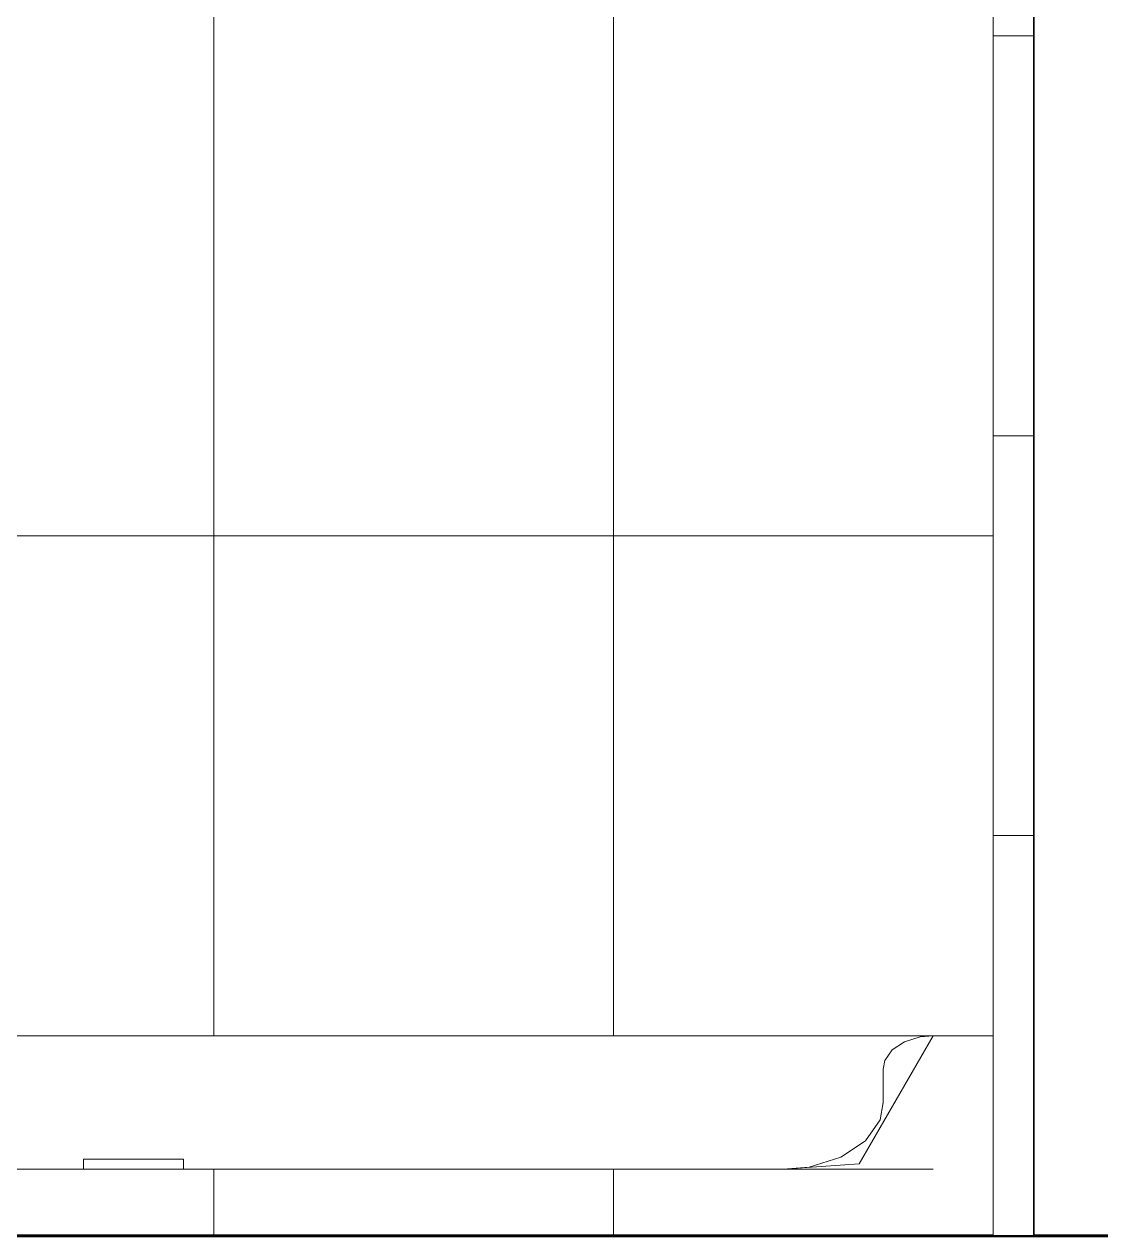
# Model space of a CAD drawing. Header units: metres. Extents: x -41 to 412, y -15 to 25.
# Drawn here: x 325.571 to 326.11, y -14.621 to -14.015 of the extents above; entities that cross this region are included whole.
import ezdxf

# ---------------------------------------------------------------- set-up
doc = ezdxf.new("R2010")
doc.units = ezdxf.units.M
doc.header["$MEASUREMENT"] = 0
doc.set_wipeout_variables(frame=1)
doc.linetypes.add('Wipeout_Contour', pattern=[1, 0, -1])
for name, color, linetype in [('Interior - Furniture', 7, 'Continuous'), ('Interior - Stair & Railing', 7, 'Continuous'), ('Structural - Bearing', 7, 'Continuous')]:
    doc.layers.add(name, color=color, linetype=linetype)

msp = doc.modelspace()

# ---------------------------------------------------------------- wipeouts: each hides what was drawn before it
at = {"color": 254, "linetype": 'Wipeout_Contour', "lineweight": 0, "ltscale": 1303.712705}
msp.add_wipeout([(325.60112, -14.58722), (325.6015, -14.58722), (325.6015, -14.58222), (325.60112, -14.58222)], dxfattribs=at).dxf.layer = 'Interior - Furniture'
at = {"color": 254, "linetype": 'Wipeout_Contour', "lineweight": 0, "ltscale": 1303.803172}
msp.add_wipeout([(325.62178, -14.58722), (325.62612, -14.58722), (325.62612, -14.58222), (325.62178, -14.58222)], dxfattribs=at).dxf.layer = 'Interior - Furniture'
at = {"color": 254, "linetype": 'Wipeout_Contour', "lineweight": 0, "ltscale": 1305.148447}
msp.add_wipeout([(325.95112, -14.58722), (325.96411, -14.58621), (325.96308, -14.58621), (325.95028, -14.58722)], dxfattribs=at).dxf.layer = 'Interior - Furniture'
at = {"color": 254, "linetype": 'Wipeout_Contour', "lineweight": 0, "ltscale": 1958.514173}
msp.add_wipeout([(326.07612, -14.62055), (326.34612, -14.62055), (326.34612, -14.31055), (326.37612, -14.31055), (326.37612, -11.36361), (326.07612, -11.36361)], dxfattribs=at).dxf.layer = 'Structural - Bearing'

# ---------------------------------------------------------------- next in the draw order: linework, layer by layer
at = {"layer": 'Structural - Bearing', "color": 7, "linetype": 'Continuous', "lineweight": 60, "flags": 128}
for points in [[(326.07612, -12.82055), (326.07612, -14.52055), (326.07612, -14.62055)], [(325.17612, -14.62055), (326.05612, -14.62055), (326.07612, -14.62055)], [(326.37612, -14.62055), (326.34612, -14.62055), (326.07612, -14.62055)]]:
    msp.add_lwpolyline(points, dxfattribs=at)

# ---------------------------------------------------------------- next in the draw order: wipeouts: each hides what was drawn before it
at = {"color": 254, "linetype": 'Wipeout_Contour', "lineweight": 0, "ltscale": 1303.715717}
msp.add_wipeout([(325.6015, -14.58722), (325.60263, -14.58722), (325.60263, -14.58222), (325.6015, -14.58222)], dxfattribs=at).dxf.layer = 'Interior - Furniture'
at = {"color": 254, "linetype": 'Wipeout_Contour', "lineweight": 0, "ltscale": 1303.82052}
msp.add_wipeout([(325.62612, -14.58722), (325.63046, -14.58722), (325.63046, -14.58222), (325.62612, -14.58222)], dxfattribs=at).dxf.layer = 'Interior - Furniture'
at = {"color": 254, "linetype": 'Wipeout_Contour', "lineweight": 0, "ltscale": 1305.205014}
msp.add_wipeout([(325.96411, -14.58621), (325.97991, -14.58129), (325.97865, -14.58129), (325.96308, -14.58621)], dxfattribs=at).dxf.layer = 'Interior - Furniture'

# ---------------------------------------------------------------- next in the draw order: wipeouts: each hides what was drawn before it
at = {"color": 254, "linetype": 'Wipeout_Contour', "lineweight": 0, "ltscale": 1305.259176}
msp.add_wipeout([(325.97991, -14.58129), (325.99223, -14.57308), (325.9908, -14.57308), (325.97865, -14.58129)], dxfattribs=at).dxf.layer = 'Interior - Furniture'
at = {"color": 254, "linetype": 'Wipeout_Contour', "lineweight": 0, "ltscale": 1303.72165}
msp.add_wipeout([(325.60263, -14.58722), (325.60447, -14.58722), (325.60447, -14.58222), (325.60263, -14.58222)], dxfattribs=at).dxf.layer = 'Interior - Furniture'
at = {"color": 254, "linetype": 'Wipeout_Contour', "lineweight": 0, "ltscale": 1303.837603}
msp.add_wipeout([(325.63046, -14.58722), (325.63467, -14.58722), (325.63467, -14.58222), (325.63046, -14.58222)], dxfattribs=at).dxf.layer = 'Interior - Furniture'
at = {"color": 254, "linetype": 'Wipeout_Contour', "lineweight": 0, "ltscale": 1305.181714}
msp.add_wipeout([(325.95028, -14.58722), (325.96308, -14.58621), (325.96094, -14.58621), (325.94888, -14.58722)], dxfattribs=at).dxf.layer = 'Interior - Furniture'

# ---------------------------------------------------------------- next in the draw order: wipeouts: each hides what was drawn before it
at = {"color": 254, "linetype": 'Wipeout_Contour', "lineweight": 0, "ltscale": 1305.295556}
msp.add_wipeout([(325.99223, -14.57308), (325.9996, -14.56254), (325.99806, -14.56254), (325.9908, -14.57308)], dxfattribs=at).dxf.layer = 'Interior - Furniture'
at = {"color": 254, "linetype": 'Wipeout_Contour', "lineweight": 0, "ltscale": 1303.167271}
msp.add_wipeout([(325.32916, -14.58621), (325.3298, -14.58722), (325.60112, -14.58722), (325.60112, -14.58621)], dxfattribs=at).dxf.layer = 'Interior - Furniture'
at = {"color": 254, "linetype": 'Wipeout_Contour', "lineweight": 0, "ltscale": 1303.730324}
msp.add_wipeout([(325.60447, -14.58722), (325.60697, -14.58722), (325.60697, -14.58222), (325.60447, -14.58222)], dxfattribs=at).dxf.layer = 'Interior - Furniture'
at = {"color": 254, "linetype": 'Wipeout_Contour', "lineweight": 0, "ltscale": 1303.853905}
msp.add_wipeout([(325.63467, -14.58722), (325.63862, -14.58722), (325.63862, -14.58222), (325.63467, -14.58222)], dxfattribs=at).dxf.layer = 'Interior - Furniture'
at = {"color": 254, "linetype": 'Wipeout_Contour', "lineweight": 0, "ltscale": 1305.234932}
msp.add_wipeout([(325.96308, -14.58621), (325.97865, -14.58129), (325.97561, -14.58129), (325.96094, -14.58621)], dxfattribs=at).dxf.layer = 'Interior - Furniture'

# ---------------------------------------------------------------- next in the draw order: wipeouts: each hides what was drawn before it
at = {"color": 254, "linetype": 'Wipeout_Contour', "lineweight": 0, "ltscale": 1305.306594}
msp.add_wipeout([(325.9996, -14.56254), (326.00112, -14.55388), (325.99956, -14.55388), (325.99806, -14.56254)], dxfattribs=at).dxf.layer = 'Interior - Furniture'
at = {"color": 254, "linetype": 'Wipeout_Contour', "lineweight": 0, "ltscale": 1305.282933}
msp.add_wipeout([(325.97865, -14.58129), (325.9908, -14.57308), (325.98705, -14.57308), (325.97561, -14.58129)], dxfattribs=at).dxf.layer = 'Interior - Furniture'
at = {"color": 254, "linetype": 'Wipeout_Contour', "lineweight": 0, "ltscale": 1303.741475}
msp.add_wipeout([(325.60697, -14.58722), (325.61005, -14.58722), (325.61005, -14.58222), (325.60697, -14.58222)], dxfattribs=at).dxf.layer = 'Interior - Furniture'
at = {"color": 254, "linetype": 'Wipeout_Contour', "lineweight": 0, "ltscale": 1303.868928}
msp.add_wipeout([(325.63862, -14.58722), (325.64219, -14.58722), (325.64219, -14.58222), (325.63862, -14.58222)], dxfattribs=at).dxf.layer = 'Interior - Furniture'
at = {"color": 254, "linetype": 'Wipeout_Contour', "lineweight": 0, "ltscale": 1305.20424}
msp.add_wipeout([(325.94888, -14.58722), (325.96094, -14.58621), (325.95746, -14.58621), (325.9466, -14.58722)], dxfattribs=at).dxf.layer = 'Interior - Furniture'

# ---------------------------------------------------------------- next in the draw order: wipeouts: each hides what was drawn before it
at = {"color": 254, "linetype": 'Wipeout_Contour', "lineweight": 0, "ltscale": 1305.300236}
msp.add_wipeout([(326.00112, -14.55388), (326.00112, -14.53722), (325.99956, -14.53722), (325.99956, -14.55388)], dxfattribs=at).dxf.layer = 'Interior - Furniture'
at = {"color": 254, "linetype": 'Wipeout_Contour', "lineweight": 0, "ltscale": 1305.310805}
msp.add_wipeout([(325.98705, -14.57308), (325.9908, -14.57308), (325.99806, -14.56254), (325.99389, -14.56254)], dxfattribs=at).dxf.layer = 'Interior - Furniture'
at = {"color": 254, "linetype": 'Wipeout_Contour', "lineweight": 0, "ltscale": 1303.754764}
msp.add_wipeout([(325.61005, -14.58722), (325.61362, -14.58722), (325.61362, -14.58222), (325.61005, -14.58222)], dxfattribs=at).dxf.layer = 'Interior - Furniture'
at = {"color": 254, "linetype": 'Wipeout_Contour', "lineweight": 0, "ltscale": 1303.882217}
msp.add_wipeout([(325.64219, -14.58722), (325.64527, -14.58722), (325.64527, -14.58222), (325.64219, -14.58222)], dxfattribs=at).dxf.layer = 'Interior - Furniture'
at = {"color": 254, "linetype": 'Wipeout_Contour', "lineweight": 0, "ltscale": 1305.251135}
msp.add_wipeout([(325.95746, -14.58621), (325.96094, -14.58621), (325.97561, -14.58129), (325.97066, -14.58129)], dxfattribs=at).dxf.layer = 'Interior - Furniture'

# ---------------------------------------------------------------- next in the draw order: wipeouts: each hides what was drawn before it
at = {"color": 254, "linetype": 'Wipeout_Contour', "lineweight": 0, "ltscale": 1305.30456}
msp.add_wipeout([(326.00112, -14.53722), (326.00188, -14.53289), (326.00031, -14.53289), (325.99956, -14.53722)], dxfattribs=at).dxf.layer = 'Interior - Furniture'
at = {"color": 254, "linetype": 'Wipeout_Contour', "lineweight": 0, "ltscale": 1305.303224}
msp.add_wipeout([(325.9953, -14.55388), (325.99389, -14.56254), (325.99806, -14.56254), (325.99956, -14.55388)], dxfattribs=at).dxf.layer = 'Interior - Furniture'
at = {"color": 254, "linetype": 'Wipeout_Contour', "lineweight": 0, "ltscale": 1305.288536}
msp.add_wipeout([(325.97066, -14.58129), (325.97561, -14.58129), (325.98705, -14.57308), (325.98095, -14.57308)], dxfattribs=at).dxf.layer = 'Interior - Furniture'
at = {"color": 254, "linetype": 'Wipeout_Contour', "lineweight": 0, "ltscale": 1303.769787}
msp.add_wipeout([(325.61362, -14.58722), (325.61757, -14.58722), (325.61757, -14.58222), (325.61362, -14.58222)], dxfattribs=at).dxf.layer = 'Interior - Furniture'
at = {"color": 254, "linetype": 'Wipeout_Contour', "lineweight": 0, "ltscale": 1303.893367}
msp.add_wipeout([(325.64527, -14.58722), (325.64777, -14.58722), (325.64777, -14.58222), (325.64527, -14.58222)], dxfattribs=at).dxf.layer = 'Interior - Furniture'
at = {"color": 254, "linetype": 'Wipeout_Contour', "lineweight": 0, "ltscale": 1305.223223}
msp.add_wipeout([(325.94354, -14.58722), (325.9466, -14.58722), (325.95746, -14.58621), (325.95277, -14.58621)], dxfattribs=at).dxf.layer = 'Interior - Furniture'

# ---------------------------------------------------------------- next in the draw order: wipeouts: each hides what was drawn before it
at = {"color": 254, "linetype": 'Wipeout_Contour', "lineweight": 0, "ltscale": 1305.317865}
msp.add_wipeout([(326.00188, -14.53289), (326.00556, -14.52762), (326.00394, -14.52762), (326.00031, -14.53289)], dxfattribs=at).dxf.layer = 'Interior - Furniture'
at = {"color": 254, "linetype": 'Wipeout_Contour', "lineweight": 0, "ltscale": 1305.288607}
msp.add_wipeout([(325.9953, -14.53722), (325.9953, -14.55388), (325.99956, -14.55388), (325.99956, -14.53722)], dxfattribs=at).dxf.layer = 'Interior - Furniture'
at = {"color": 254, "linetype": 'Wipeout_Contour', "lineweight": 0, "ltscale": 1305.304672}
msp.add_wipeout([(325.98095, -14.57308), (325.98705, -14.57308), (325.99389, -14.56254), (325.98711, -14.56254)], dxfattribs=at).dxf.layer = 'Interior - Furniture'
at = {"color": 254, "linetype": 'Wipeout_Contour', "lineweight": 0, "ltscale": 1303.786088}
msp.add_wipeout([(325.61757, -14.58722), (325.62178, -14.58722), (325.62178, -14.58222), (325.61757, -14.58222)], dxfattribs=at).dxf.layer = 'Interior - Furniture'
at = {"color": 254, "linetype": 'Wipeout_Contour', "lineweight": 0, "ltscale": 1303.902041}
msp.add_wipeout([(325.64777, -14.58722), (325.64961, -14.58722), (325.64961, -14.58222), (325.64777, -14.58222)], dxfattribs=at).dxf.layer = 'Interior - Furniture'
at = {"color": 254, "linetype": 'Wipeout_Contour', "lineweight": 0, "ltscale": 1305.260901}
msp.add_wipeout([(325.96399, -14.58129), (325.95277, -14.58621), (325.95746, -14.58621), (325.97066, -14.58129)], dxfattribs=at).dxf.layer = 'Interior - Furniture'

# ---------------------------------------------------------------- next in the draw order: wipeouts: each hides what was drawn before it
at = {"color": 254, "linetype": 'Wipeout_Contour', "lineweight": 0, "ltscale": 1305.337856}
msp.add_wipeout([(326.00556, -14.52762), (326.01172, -14.52351), (326.01001, -14.52351), (326.00394, -14.52762)], dxfattribs=at).dxf.layer = 'Interior - Furniture'
at = {"color": 254, "linetype": 'Wipeout_Contour', "lineweight": 0, "ltscale": 1305.296831}
msp.add_wipeout([(325.9953, -14.53722), (325.99956, -14.53722), (326.00031, -14.53289), (325.996, -14.53289)], dxfattribs=at).dxf.layer = 'Interior - Furniture'
at = {"color": 254, "linetype": 'Wipeout_Contour', "lineweight": 0, "ltscale": 1305.283033}
msp.add_wipeout([(325.99389, -14.56254), (325.9953, -14.55388), (325.98838, -14.55388), (325.98711, -14.56254)], dxfattribs=at).dxf.layer = 'Interior - Furniture'
at = {"color": 254, "linetype": 'Wipeout_Contour', "lineweight": 0, "ltscale": 1305.283649}
msp.add_wipeout([(325.97066, -14.58129), (325.98095, -14.57308), (325.97275, -14.57308), (325.96399, -14.58129)], dxfattribs=at).dxf.layer = 'Interior - Furniture'
at = {"color": 254, "linetype": 'Wipeout_Contour', "lineweight": 0, "ltscale": 1303.907974}
msp.add_wipeout([(325.64961, -14.58722), (325.65074, -14.58722), (325.65074, -14.58222), (325.64961, -14.58222)], dxfattribs=at).dxf.layer = 'Interior - Furniture'
at = {"color": 254, "linetype": 'Wipeout_Contour', "lineweight": 0, "ltscale": 1305.241963}
msp.add_wipeout([(325.93981, -14.58722), (325.94354, -14.58722), (325.95277, -14.58621), (325.94706, -14.58621)], dxfattribs=at).dxf.layer = 'Interior - Furniture'

# ---------------------------------------------------------------- next in the draw order: wipeouts: each hides what was drawn before it
at = {"color": 254, "linetype": 'Wipeout_Contour', "lineweight": 0, "ltscale": 1305.365599}
msp.add_wipeout([(326.01172, -14.52351), (326.01962, -14.52106), (326.0178, -14.52106), (326.01001, -14.52351)], dxfattribs=at).dxf.layer = 'Interior - Furniture'
at = {"color": 254, "linetype": 'Wipeout_Contour', "lineweight": 0, "ltscale": 1305.322281}
msp.add_wipeout([(325.99942, -14.52762), (325.996, -14.53289), (326.00031, -14.53289), (326.00394, -14.52762)], dxfattribs=at).dxf.layer = 'Interior - Furniture'
at = {"color": 254, "linetype": 'Wipeout_Contour', "lineweight": 0, "ltscale": 1305.266268}
msp.add_wipeout([(325.9953, -14.55388), (325.9953, -14.53722), (325.98838, -14.53722), (325.98838, -14.55388)], dxfattribs=at).dxf.layer = 'Interior - Furniture'
at = {"color": 254, "linetype": 'Wipeout_Contour', "lineweight": 0, "ltscale": 1305.285741}
msp.add_wipeout([(325.98095, -14.57308), (325.98711, -14.56254), (325.97799, -14.56254), (325.97275, -14.57308)], dxfattribs=at).dxf.layer = 'Interior - Furniture'
at = {"color": 254, "linetype": 'Wipeout_Contour', "lineweight": 0, "ltscale": 1303.910986}
msp.add_wipeout([(325.65074, -14.58722), (325.65112, -14.58722), (325.65112, -14.58222), (325.65074, -14.58222)], dxfattribs=at).dxf.layer = 'Interior - Furniture'
at = {"color": 254, "linetype": 'Wipeout_Contour', "lineweight": 0, "ltscale": 1305.267391}
msp.add_wipeout([(325.95277, -14.58621), (325.96399, -14.58129), (325.95588, -14.58129), (325.94706, -14.58621)], dxfattribs=at).dxf.layer = 'Interior - Furniture'

# ---------------------------------------------------------------- next in the draw order: wipeouts: each hides what was drawn before it
at = {"color": 254, "linetype": 'Wipeout_Contour', "lineweight": 0, "ltscale": 1305.346987}
msp.add_wipeout([(326.00514, -14.52351), (325.99942, -14.52762), (326.00394, -14.52762), (326.01001, -14.52351)], dxfattribs=at).dxf.layer = 'Interior - Furniture'
at = {"color": 254, "linetype": 'Wipeout_Contour', "lineweight": 0, "ltscale": 1305.393294}
msp.add_wipeout([(326.01962, -14.52106), (326.02612, -14.52055), (326.0242, -14.52055), (326.0178, -14.52106)], dxfattribs=at).dxf.layer = 'Interior - Furniture'
at = {"color": 254, "linetype": 'Wipeout_Contour', "lineweight": 0, "ltscale": 1305.274967}
msp.add_wipeout([(325.9953, -14.53722), (325.996, -14.53289), (325.98901, -14.53289), (325.98838, -14.53722)], dxfattribs=at).dxf.layer = 'Interior - Furniture'
at = {"color": 254, "linetype": 'Wipeout_Contour', "lineweight": 0, "ltscale": 1305.251981}
msp.add_wipeout([(325.98711, -14.56254), (325.98838, -14.55388), (325.97907, -14.55388), (325.97799, -14.56254)], dxfattribs=at).dxf.layer = 'Interior - Furniture'
at = {"color": 254, "linetype": 'Wipeout_Contour', "lineweight": 0, "ltscale": 1305.271102}
msp.add_wipeout([(325.96399, -14.58129), (325.97275, -14.57308), (325.96276, -14.57308), (325.95588, -14.58129)], dxfattribs=at).dxf.layer = 'Interior - Furniture'
at = {"color": 254, "linetype": 'Wipeout_Contour', "lineweight": 0, "ltscale": 1305.265189}
msp.add_wipeout([(325.94054, -14.58621), (325.93555, -14.58722), (325.93981, -14.58722), (325.94706, -14.58621)], dxfattribs=at).dxf.layer = 'Interior - Furniture'

# ---------------------------------------------------------------- next in the draw order: wipeouts: each hides what was drawn before it
at = {"color": 254, "linetype": 'Wipeout_Contour', "lineweight": 0, "ltscale": 1305.3757}
msp.add_wipeout([(326.00514, -14.52351), (326.01001, -14.52351), (326.0178, -14.52106), (326.01248, -14.52106)], dxfattribs=at).dxf.layer = 'Interior - Furniture'
at = {"color": 254, "linetype": 'Wipeout_Contour', "lineweight": 0, "ltscale": 1305.305486}
msp.add_wipeout([(325.996, -14.53289), (325.99942, -14.52762), (325.99209, -14.52762), (325.98901, -14.53289)], dxfattribs=at).dxf.layer = 'Interior - Furniture'
at = {"color": 254, "linetype": 'Wipeout_Contour', "lineweight": 0, "ltscale": 1305.233837}
msp.add_wipeout([(325.98838, -14.55388), (325.98838, -14.53722), (325.97907, -14.53722), (325.97907, -14.55388)], dxfattribs=at).dxf.layer = 'Interior - Furniture'
at = {"color": 254, "linetype": 'Wipeout_Contour', "lineweight": 0, "ltscale": 1305.256889}
msp.add_wipeout([(325.97275, -14.57308), (325.97799, -14.56254), (325.96687, -14.56254), (325.96276, -14.57308)], dxfattribs=at).dxf.layer = 'Interior - Furniture'
at = {"color": 254, "linetype": 'Wipeout_Contour', "lineweight": 0, "ltscale": 1305.27472}
msp.add_wipeout([(325.94054, -14.58621), (325.94706, -14.58621), (325.95588, -14.58129), (325.94662, -14.58129)], dxfattribs=at).dxf.layer = 'Interior - Furniture'

# ---------------------------------------------------------------- next in the draw order: linework, layer by layer
at = {"layer": 'Interior - Furniture', "color": 104, "linetype": 'Continuous', "lineweight": 20, "true_color": 0x029e21}
msp.add_line((325.98912, -14.58455), (325.95112, -14.58722), dxfattribs=at)
at = {"layer": 'Interior - Furniture', "color": 104, "linetype": 'Continuous', "lineweight": 20, "true_color": 0x029e21, "flags": 128}
msp.add_lwpolyline([(326.00188, -14.53289), (326.00112, -14.53722), (326.00112, -14.55388), (325.9996, -14.56254)], dxfattribs=at)

# ---------------------------------------------------------------- next in the draw order: wipeouts: each hides what was drawn before it
at = {"color": 254, "linetype": 'Wipeout_Contour', "lineweight": 0, "ltscale": 1305.332962}
msp.add_wipeout([(325.99942, -14.52762), (326.00514, -14.52351), (325.99724, -14.52351), (325.99209, -14.52762)], dxfattribs=at).dxf.layer = 'Interior - Furniture'
at = {"color": 254, "linetype": 'Wipeout_Contour', "lineweight": 0, "ltscale": 1305.398959}
msp.add_wipeout([(326.01248, -14.52106), (326.0178, -14.52106), (326.0242, -14.52055), (326.01851, -14.52055)], dxfattribs=at).dxf.layer = 'Interior - Furniture'
at = {"color": 254, "linetype": 'Wipeout_Contour', "lineweight": 0, "ltscale": 1305.242667}
msp.add_wipeout([(325.98838, -14.53722), (325.98901, -14.53289), (325.97961, -14.53289), (325.97907, -14.53722)], dxfattribs=at).dxf.layer = 'Interior - Furniture'
at = {"color": 254, "linetype": 'Wipeout_Contour', "lineweight": 0, "ltscale": 1305.211829}
msp.add_wipeout([(325.97799, -14.56254), (325.97907, -14.55388), (325.96772, -14.55388), (325.96687, -14.56254)], dxfattribs=at).dxf.layer = 'Interior - Furniture'
at = {"color": 254, "linetype": 'Wipeout_Contour', "lineweight": 0, "ltscale": 1305.253795}
msp.add_wipeout([(325.95588, -14.58129), (325.96276, -14.57308), (325.95136, -14.57308), (325.94662, -14.58129)], dxfattribs=at).dxf.layer = 'Interior - Furniture'
at = {"color": 254, "linetype": 'Wipeout_Contour', "lineweight": 0, "ltscale": 1305.301283}
msp.add_wipeout([(325.93347, -14.58621), (325.93092, -14.58722), (325.93555, -14.58722), (325.94054, -14.58621)], dxfattribs=at).dxf.layer = 'Interior - Furniture'

# ---------------------------------------------------------------- next in the draw order: linework, layer by layer
at = {"layer": 'Interior - Furniture', "color": 6, "linetype": 'Continuous', "lineweight": 20}
msp.add_line((326.0242, -14.52055), (326.02612, -14.52055), dxfattribs=at)

# ---------------------------------------------------------------- next in the draw order: wipeouts: each hides what was drawn before it
at = {"color": 254, "linetype": 'Wipeout_Contour', "lineweight": 0, "ltscale": 1305.361442}
msp.add_wipeout([(326.00514, -14.52351), (326.01248, -14.52106), (326.00384, -14.52106), (325.99724, -14.52351)], dxfattribs=at).dxf.layer = 'Interior - Furniture'
at = {"color": 254, "linetype": 'Wipeout_Contour', "lineweight": 0, "ltscale": 1305.275942}
msp.add_wipeout([(325.98901, -14.53289), (325.99209, -14.52762), (325.98222, -14.52762), (325.97961, -14.53289)], dxfattribs=at).dxf.layer = 'Interior - Furniture'
at = {"color": 254, "linetype": 'Wipeout_Contour', "lineweight": 0, "ltscale": 1305.19256}
msp.add_wipeout([(325.97907, -14.55388), (325.97907, -14.53722), (325.96772, -14.53722), (325.96772, -14.55388)], dxfattribs=at).dxf.layer = 'Interior - Furniture'
at = {"color": 254, "linetype": 'Wipeout_Contour', "lineweight": 0, "ltscale": 1305.220572}
msp.add_wipeout([(325.96276, -14.57308), (325.96687, -14.56254), (325.95419, -14.56254), (325.95136, -14.57308)], dxfattribs=at).dxf.layer = 'Interior - Furniture'
at = {"color": 254, "linetype": 'Wipeout_Contour', "lineweight": 0, "ltscale": 1305.289406}
msp.add_wipeout([(325.93657, -14.58129), (325.93347, -14.58621), (325.94054, -14.58621), (325.94662, -14.58129)], dxfattribs=at).dxf.layer = 'Interior - Furniture'

# ---------------------------------------------------------------- next in the draw order: wipeouts: each hides what was drawn before it
at = {"color": 254, "linetype": 'Wipeout_Contour', "lineweight": 0, "ltscale": 1305.304709}
msp.add_wipeout([(325.99209, -14.52762), (325.99724, -14.52351), (325.9866, -14.52351), (325.98222, -14.52762)], dxfattribs=at).dxf.layer = 'Interior - Furniture'
at = {"color": 254, "linetype": 'Wipeout_Contour', "lineweight": 0, "ltscale": 1305.37954}
msp.add_wipeout([(326.01248, -14.52106), (326.01851, -14.52055), (326.00927, -14.52055), (326.00384, -14.52106)], dxfattribs=at).dxf.layer = 'Interior - Furniture'
at = {"color": 254, "linetype": 'Wipeout_Contour', "lineweight": 0, "ltscale": 1305.20137}
msp.add_wipeout([(325.97907, -14.53722), (325.97961, -14.53289), (325.96814, -14.53289), (325.96772, -14.53722)], dxfattribs=at).dxf.layer = 'Interior - Furniture'
at = {"color": 254, "linetype": 'Wipeout_Contour', "lineweight": 0, "ltscale": 1305.164328}
msp.add_wipeout([(325.96687, -14.56254), (325.96772, -14.55388), (325.95477, -14.55388), (325.95419, -14.56254)], dxfattribs=at).dxf.layer = 'Interior - Furniture'
at = {"color": 254, "linetype": 'Wipeout_Contour', "lineweight": 0, "ltscale": 1305.235207}
msp.add_wipeout([(325.93898, -14.57308), (325.93657, -14.58129), (325.94662, -14.58129), (325.95136, -14.57308)], dxfattribs=at).dxf.layer = 'Interior - Furniture'
at = {"color": 254, "linetype": 'Wipeout_Contour', "lineweight": 0, "ltscale": 1305.189125}
msp.add_wipeout([(325.92307, -14.58621), (325.92243, -14.58722), (325.93092, -14.58722), (325.93347, -14.58621)], dxfattribs=at).dxf.layer = 'Interior - Furniture'

# ---------------------------------------------------------------- next in the draw order: linework, layer by layer
at = {"layer": 'Interior - Furniture', "color": 6, "linetype": 'Continuous', "lineweight": 20}
msp.add_line((326.01851, -14.52055), (326.0242, -14.52055), dxfattribs=at)

# ---------------------------------------------------------------- next in the draw order: wipeouts: each hides what was drawn before it
at = {"color": 254, "linetype": 'Wipeout_Contour', "lineweight": 0, "ltscale": 1305.331811}
msp.add_wipeout([(325.99724, -14.52351), (326.00384, -14.52106), (325.99221, -14.52106), (325.9866, -14.52351)], dxfattribs=at).dxf.layer = 'Interior - Furniture'
at = {"color": 254, "linetype": 'Wipeout_Contour', "lineweight": 0, "ltscale": 1305.236196}
msp.add_wipeout([(325.97961, -14.53289), (325.98222, -14.52762), (325.9702, -14.52762), (325.96814, -14.53289)], dxfattribs=at).dxf.layer = 'Interior - Furniture'
at = {"color": 254, "linetype": 'Wipeout_Contour', "lineweight": 0, "ltscale": 1305.144024}
msp.add_wipeout([(325.96772, -14.55388), (325.96772, -14.53722), (325.95477, -14.53722), (325.95477, -14.55388)], dxfattribs=at).dxf.layer = 'Interior - Furniture'
at = {"color": 254, "linetype": 'Wipeout_Contour', "lineweight": 0, "ltscale": 1305.17925}
msp.add_wipeout([(325.93898, -14.57308), (325.95136, -14.57308), (325.95419, -14.56254), (325.94043, -14.56254)], dxfattribs=at).dxf.layer = 'Interior - Furniture'
at = {"color": 254, "linetype": 'Wipeout_Contour', "lineweight": 0, "ltscale": 1305.194715}
msp.add_wipeout([(325.93347, -14.58621), (325.93657, -14.58129), (325.92385, -14.58129), (325.92307, -14.58621)], dxfattribs=at).dxf.layer = 'Interior - Furniture'

# ---------------------------------------------------------------- next in the draw order: wipeouts: each hides what was drawn before it
at = {"color": 254, "linetype": 'Wipeout_Contour', "lineweight": 0, "ltscale": 1305.265195}
msp.add_wipeout([(325.98222, -14.52762), (325.9866, -14.52351), (325.97364, -14.52351), (325.9702, -14.52762)], dxfattribs=at).dxf.layer = 'Interior - Furniture'
at = {"color": 254, "linetype": 'Wipeout_Contour', "lineweight": 0, "ltscale": 1305.344131}
msp.add_wipeout([(326.00384, -14.52106), (326.00927, -14.52055), (325.99683, -14.52055), (325.99221, -14.52106)], dxfattribs=at).dxf.layer = 'Interior - Furniture'
at = {"color": 254, "linetype": 'Wipeout_Contour', "lineweight": 0, "ltscale": 1305.152728}
msp.add_wipeout([(325.96772, -14.53722), (325.96814, -14.53289), (325.95507, -14.53289), (325.95477, -14.53722)], dxfattribs=at).dxf.layer = 'Interior - Furniture'
at = {"color": 254, "linetype": 'Wipeout_Contour', "lineweight": 0, "ltscale": 1305.111406}
msp.add_wipeout([(325.94073, -14.55388), (325.94043, -14.56254), (325.95419, -14.56254), (325.95477, -14.55388)], dxfattribs=at).dxf.layer = 'Interior - Furniture'
at = {"color": 254, "linetype": 'Wipeout_Contour', "lineweight": 0, "ltscale": 1305.148157}
msp.add_wipeout([(325.93657, -14.58129), (325.93898, -14.57308), (325.92445, -14.57308), (325.92385, -14.58129)], dxfattribs=at).dxf.layer = 'Interior - Furniture'
at = {"color": 254, "linetype": 'Wipeout_Contour', "lineweight": 0, "ltscale": 1304.457207}
msp.add_wipeout([(325.92307, -14.58621), (325.65112, -14.58621), (325.65112, -14.58722), (325.92243, -14.58722)], dxfattribs=at).dxf.layer = 'Interior - Furniture'

# ---------------------------------------------------------------- next in the draw order: linework, layer by layer
at = {"layer": 'Interior - Furniture', "color": 6, "linetype": 'Continuous', "lineweight": 20}
msp.add_line((326.00927, -14.52055), (326.01851, -14.52055), dxfattribs=at)
at = {"layer": 'Interior - Furniture', "color": 104, "linetype": 'Continuous', "lineweight": 20, "true_color": 0x029e21, "flags": 128}
for points in [[(326.07612, -14.52055), (326.02612, -14.52055), (326.01962, -14.52106), (326.01172, -14.52351), (326.00556, -14.52762), (326.00188, -14.53289)], [(325.9996, -14.56254), (325.99223, -14.57308), (325.97991, -14.58129), (325.96411, -14.58621), (325.95112, -14.58722)]]:
    msp.add_lwpolyline(points, dxfattribs=at)

# ---------------------------------------------------------------- next in the draw order: wipeouts: each hides what was drawn before it
at = {"color": 254, "linetype": 'Wipeout_Contour', "lineweight": 0, "ltscale": 1305.289965}
msp.add_wipeout([(325.9866, -14.52351), (325.99221, -14.52106), (325.97805, -14.52106), (325.97364, -14.52351)], dxfattribs=at).dxf.layer = 'Interior - Furniture'
at = {"color": 254, "linetype": 'Wipeout_Contour', "lineweight": 0, "ltscale": 1305.188416}
msp.add_wipeout([(325.96814, -14.53289), (325.9702, -14.52762), (325.95648, -14.52762), (325.95507, -14.53289)], dxfattribs=at).dxf.layer = 'Interior - Furniture'
at = {"color": 254, "linetype": 'Wipeout_Contour', "lineweight": 0, "ltscale": 1305.090093}
msp.add_wipeout([(325.94073, -14.53722), (325.94073, -14.55388), (325.95477, -14.55388), (325.95477, -14.53722)], dxfattribs=at).dxf.layer = 'Interior - Furniture'
at = {"color": 254, "linetype": 'Wipeout_Contour', "lineweight": 0, "ltscale": 1305.099481}
msp.add_wipeout([(325.93898, -14.57308), (325.94043, -14.56254), (325.92482, -14.56254), (325.92445, -14.57308)], dxfattribs=at).dxf.layer = 'Interior - Furniture'
at = {"color": 254, "linetype": 'Wipeout_Contour', "lineweight": 0, "ltscale": 2933.561819}
msp.add_wipeout([(325.32839, -14.58129), (325.32916, -14.58621), (325.60112, -14.58621), (325.60112, -14.58222), (325.65074, -14.58222), (325.65112, -14.58222), (325.65112, -14.58621), (325.92307, -14.58621), (325.92385, -14.58129)], dxfattribs=at).dxf.layer = 'Interior - Furniture'

# ---------------------------------------------------------------- next in the draw order: linework, layer by layer
at = {"layer": 'Interior - Furniture', "color": 104, "linetype": 'Continuous', "lineweight": 20, "true_color": 0x029e21}
msp.add_line((325.22612, -14.58722), (326.02612, -14.58722), dxfattribs=at)

# ---------------------------------------------------------------- next in the draw order: wipeouts: each hides what was drawn before it
at = {"color": 254, "linetype": 'Wipeout_Contour', "lineweight": 0, "ltscale": 1305.216949}
msp.add_wipeout([(325.95885, -14.52351), (325.95648, -14.52762), (325.9702, -14.52762), (325.97364, -14.52351)], dxfattribs=at).dxf.layer = 'Interior - Furniture'
at = {"color": 254, "linetype": 'Wipeout_Contour', "lineweight": 0, "ltscale": 1305.295873}
msp.add_wipeout([(325.98168, -14.52055), (325.97805, -14.52106), (325.99221, -14.52106), (325.99683, -14.52055)], dxfattribs=at).dxf.layer = 'Interior - Furniture'
at = {"color": 254, "linetype": 'Wipeout_Contour', "lineweight": 0, "ltscale": 1305.09864}
msp.add_wipeout([(325.94073, -14.53722), (325.95477, -14.53722), (325.95507, -14.53289), (325.94088, -14.53289)], dxfattribs=at).dxf.layer = 'Interior - Furniture'
at = {"color": 254, "linetype": 'Wipeout_Contour', "lineweight": 0, "ltscale": 1305.046282}
msp.add_wipeout([(325.94043, -14.56254), (325.94073, -14.55388), (325.92489, -14.55388), (325.92482, -14.56254)], dxfattribs=at).dxf.layer = 'Interior - Furniture'
at = {"color": 254, "linetype": 'Wipeout_Contour', "lineweight": 0, "ltscale": 1303.810581}
msp.add_wipeout([(325.92385, -14.58129), (325.92445, -14.57308), (325.32778, -14.57308), (325.32839, -14.58129)], dxfattribs=at).dxf.layer = 'Interior - Furniture'
at = {"color": 254, "linetype": 'Wipeout_Contour', "lineweight": 0, "ltscale": 1305.425379}
msp.add_wipeout([(326.07612, -12.82055), (326.05612, -12.82055), (326.05612, -14.62055), (326.07612, -14.62055)], dxfattribs=at).dxf.layer = 'Interior - Stair & Railing'

# ---------------------------------------------------------------- next in the draw order: hatches: boundary and pattern name
at = {"layer": 'Interior - Stair & Railing', "linetype": 'Continuous', "lineweight": 0, "true_color": 0x000000}
h = msp.add_hatch(dxfattribs=at)
h.set_pattern_fill('GRID_20X35_0003', color=18, style=0, pattern_type=2)
h.set_pattern_definition([(90, (309.3692, -14.62055), (-0.35, 0), []), (180, (309.3692, -14.62055), (0, 0.2), [])])
h.paths.add_polyline_path([(326.07612, -12.82055), (326.05612, -12.82055), (326.05612, -14.62055), (326.07612, -14.62055)])

# ---------------------------------------------------------------- next in the draw order: linework, layer by layer
at = {"layer": 'Interior - Furniture', "color": 104, "linetype": 'Continuous', "lineweight": 20, "true_color": 0x029e21}
msp.add_line((326.02612, -14.52055), (325.98912, -14.58455), dxfattribs=at)
at = {"layer": 'Interior - Furniture', "color": 6, "linetype": 'Continuous', "lineweight": 20}
for p, q in [((325.99683, -14.52055), (326.00927, -14.52055)), ((325.60112, -14.58222), (325.6015, -14.58222)), ((325.60112, -14.58722), (325.60112, -14.58222)), ((325.6015, -14.58222), (325.60263, -14.58222)), ((325.60263, -14.58222), (325.60447, -14.58222)), ((325.60447, -14.58222), (325.60697, -14.58222)), ((325.60697, -14.58222), (325.61005, -14.58222)), ((325.61005, -14.58222), (325.61362, -14.58222)), ((325.61362, -14.58222), (325.61757, -14.58222)), ((325.61757, -14.58222), (325.62178, -14.58222)), ((325.62178, -14.58222), (325.62612, -14.58222)), ((325.62612, -14.58222), (325.63046, -14.58222)), ((325.63046, -14.58222), (325.63467, -14.58222)), ((325.63467, -14.58222), (325.63862, -14.58222)), ((325.63862, -14.58222), (325.64219, -14.58222)), ((325.64219, -14.58222), (325.64527, -14.58222)), ((325.64527, -14.58222), (325.64777, -14.58222)), ((325.64777, -14.58222), (325.64961, -14.58222)), ((325.64961, -14.58222), (325.65074, -14.58222)), ((325.65074, -14.58222), (325.65112, -14.58222)), ((325.65112, -14.58722), (325.65112, -14.58222))]:
    msp.add_line(p, q, dxfattribs=at)
at = {"layer": 'Interior - Stair & Railing', "color": 171, "linetype": 'Continuous', "lineweight": 13}
msp.add_line((326.05612, -12.82055), (326.05612, -14.62055), dxfattribs=at)

# ---------------------------------------------------------------- next in the draw order: wipeouts: each hides what was drawn before it
at = {"color": 254, "linetype": 'Wipeout_Contour', "lineweight": 0, "ltscale": 1305.238676}
msp.add_wipeout([(325.96189, -14.52106), (325.95885, -14.52351), (325.97364, -14.52351), (325.97805, -14.52106)], dxfattribs=at).dxf.layer = 'Interior - Furniture'
at = {"color": 254, "linetype": 'Wipeout_Contour', "lineweight": 0, "ltscale": 1305.134814}
msp.add_wipeout([(325.9416, -14.52762), (325.94088, -14.53289), (325.95507, -14.53289), (325.95648, -14.52762)], dxfattribs=at).dxf.layer = 'Interior - Furniture'
at = {"color": 254, "linetype": 'Wipeout_Contour', "lineweight": 0, "ltscale": 1305.030386}
msp.add_wipeout([(325.94073, -14.55388), (325.94073, -14.53722), (325.92489, -14.53722), (325.92489, -14.55388)], dxfattribs=at).dxf.layer = 'Interior - Furniture'
at = {"color": 254, "linetype": 'Wipeout_Contour', "lineweight": 0, "ltscale": 1303.808905}
msp.add_wipeout([(325.92445, -14.57308), (325.92482, -14.56254), (325.32742, -14.56254), (325.32778, -14.57308)], dxfattribs=at).dxf.layer = 'Interior - Furniture'

# ---------------------------------------------------------------- next in the draw order: wipeouts: each hides what was drawn before it
at = {"color": 254, "linetype": 'Wipeout_Contour', "lineweight": 0, "ltscale": 1305.162507}
msp.add_wipeout([(325.94281, -14.52351), (325.9416, -14.52762), (325.95648, -14.52762), (325.95885, -14.52351)], dxfattribs=at).dxf.layer = 'Interior - Furniture'
at = {"color": 254, "linetype": 'Wipeout_Contour', "lineweight": 0, "ltscale": 1305.237536}
msp.add_wipeout([(325.96439, -14.52055), (325.96189, -14.52106), (325.97805, -14.52106), (325.98168, -14.52055)], dxfattribs=at).dxf.layer = 'Interior - Furniture'
at = {"color": 254, "linetype": 'Wipeout_Contour', "lineweight": 0, "ltscale": 1305.035676}
msp.add_wipeout([(325.94073, -14.53722), (325.94088, -14.53289), (325.92493, -14.53289), (325.92489, -14.53722)], dxfattribs=at).dxf.layer = 'Interior - Furniture'
at = {"color": 254, "linetype": 'Wipeout_Contour', "lineweight": 0, "ltscale": 1303.80719}
msp.add_wipeout([(325.92482, -14.56254), (325.92489, -14.55388), (325.32735, -14.55388), (325.32742, -14.56254)], dxfattribs=at).dxf.layer = 'Interior - Furniture'

# ---------------------------------------------------------------- next in the draw order: linework, layer by layer
at = {"layer": 'Interior - Furniture', "color": 6, "linetype": 'Continuous', "lineweight": 20}
msp.add_line((325.98168, -14.52055), (325.99683, -14.52055), dxfattribs=at)

# ---------------------------------------------------------------- next in the draw order: wipeouts: each hides what was drawn before it
at = {"color": 254, "linetype": 'Wipeout_Contour', "lineweight": 0, "ltscale": 1305.180759}
msp.add_wipeout([(325.95885, -14.52351), (325.96189, -14.52106), (325.94435, -14.52106), (325.94281, -14.52351)], dxfattribs=at).dxf.layer = 'Interior - Furniture'
at = {"color": 254, "linetype": 'Wipeout_Contour', "lineweight": 0, "ltscale": 1305.061354}
msp.add_wipeout([(325.92493, -14.53289), (325.94088, -14.53289), (325.9416, -14.52762), (325.92511, -14.52762)], dxfattribs=at).dxf.layer = 'Interior - Furniture'
at = {"color": 254, "linetype": 'Wipeout_Contour', "lineweight": 0, "ltscale": 1303.80493}
msp.add_wipeout([(325.92489, -14.55388), (325.92489, -14.53722), (325.32735, -14.53722), (325.32735, -14.55388)], dxfattribs=at).dxf.layer = 'Interior - Furniture'

# ---------------------------------------------------------------- next in the draw order: wipeouts: each hides what was drawn before it
at = {"color": 254, "linetype": 'Wipeout_Contour', "lineweight": 0, "ltscale": 1305.171957}
msp.add_wipeout([(325.96189, -14.52106), (325.96439, -14.52055), (325.94563, -14.52055), (325.94435, -14.52106)], dxfattribs=at).dxf.layer = 'Interior - Furniture'
at = {"color": 254, "linetype": 'Wipeout_Contour', "lineweight": 0, "ltscale": 1303.803054}
msp.add_wipeout([(325.92489, -14.53722), (325.92493, -14.53289), (325.32731, -14.53289), (325.32735, -14.53722)], dxfattribs=at).dxf.layer = 'Interior - Furniture'

# ---------------------------------------------------------------- next in the draw order: linework, layer by layer
at = {"layer": 'Interior - Furniture', "color": 6, "linetype": 'Continuous', "lineweight": 20}
msp.add_line((325.96439, -14.52055), (325.98168, -14.52055), dxfattribs=at)

# ---------------------------------------------------------------- next in the draw order: wipeouts: each hides what was drawn before it
at = {"color": 254, "linetype": 'Wipeout_Contour', "lineweight": 0, "ltscale": 1305.081613}
msp.add_wipeout([(325.92541, -14.52351), (325.92511, -14.52762), (325.9416, -14.52762), (325.94281, -14.52351)], dxfattribs=at).dxf.layer = 'Interior - Furniture'

# ---------------------------------------------------------------- next in the draw order: wipeouts: each hides what was drawn before it
at = {"color": 254, "linetype": 'Wipeout_Contour', "lineweight": 0, "ltscale": 1305.09456}
msp.add_wipeout([(325.9258, -14.52106), (325.92541, -14.52351), (325.94281, -14.52351), (325.94435, -14.52106)], dxfattribs=at).dxf.layer = 'Interior - Furniture'
at = {"color": 254, "linetype": 'Wipeout_Contour', "lineweight": 0, "ltscale": 1303.802199}
msp.add_wipeout([(325.92511, -14.52762), (325.32713, -14.52762), (325.32731, -14.53289), (325.92493, -14.53289)], dxfattribs=at).dxf.layer = 'Interior - Furniture'

# ---------------------------------------------------------------- next in the draw order: wipeouts: each hides what was drawn before it
at = {"color": 254, "linetype": 'Wipeout_Contour', "lineweight": 0, "ltscale": 1305.084699}
msp.add_wipeout([(325.9258, -14.52106), (325.94435, -14.52106), (325.94563, -14.52055), (325.92612, -14.52055)], dxfattribs=at).dxf.layer = 'Interior - Furniture'

# ---------------------------------------------------------------- next in the draw order: linework, layer by layer
at = {"layer": 'Interior - Furniture', "color": 6, "linetype": 'Continuous', "lineweight": 20}
msp.add_line((325.94563, -14.52055), (325.96439, -14.52055), dxfattribs=at)

# ---------------------------------------------------------------- next in the draw order: wipeouts: each hides what was drawn before it
at = {"color": 254, "linetype": 'Wipeout_Contour', "lineweight": 0, "ltscale": 1303.801363}
msp.add_wipeout([(325.92511, -14.52762), (325.92541, -14.52351), (325.32683, -14.52351), (325.32713, -14.52762)], dxfattribs=at).dxf.layer = 'Interior - Furniture'

# ---------------------------------------------------------------- next in the draw order: wipeouts: each hides what was drawn before it
at = {"color": 254, "linetype": 'Wipeout_Contour', "lineweight": 0, "ltscale": 1303.800778}
msp.add_wipeout([(325.92541, -14.52351), (325.9258, -14.52106), (325.32644, -14.52106), (325.32683, -14.52351)], dxfattribs=at).dxf.layer = 'Interior - Furniture'

# ---------------------------------------------------------------- next in the draw order: wipeouts: each hides what was drawn before it
at = {"color": 254, "linetype": 'Wipeout_Contour', "lineweight": 0, "ltscale": 1303.800514}
msp.add_wipeout([(325.9258, -14.52106), (325.92612, -14.52055), (325.32612, -14.52055), (325.32644, -14.52106)], dxfattribs=at).dxf.layer = 'Interior - Furniture'

# ---------------------------------------------------------------- next in the draw order: hatches: boundary and pattern name
at = {"layer": 'Interior - Stair & Railing', "linetype": 'Continuous', "lineweight": 13}
h = msp.add_hatch(dxfattribs=at)
h.set_pattern_fill('GRID_20X35_0003', color=171, style=0, pattern_type=2)
h.set_pattern_definition([(180, (326.06612, -14.62055), (0, 0.35), []), (90, (326.06612, -14.62055), (0.2, 0), [])])
h.paths.add_polyline_path([(325.17612, -12.82055), (325.17612, -14.62055), (326.05612, -14.62055), (326.05612, -12.82055)])
h.paths.add_polyline_path([(325.26312, -14.58455), (325.22612, -14.52055), (326.02612, -14.52055), (325.98912, -14.58455), (325.95112, -14.58722), (325.30112, -14.58722)], flags=0)

# ---------------------------------------------------------------- next in the draw order: linework, layer by layer
at = {"layer": 'Interior - Furniture', "color": 6, "linetype": 'Continuous', "lineweight": 20}
for p, q in [((325.32612, -14.52055), (325.92612, -14.52055)), ((325.92612, -14.52055), (325.94563, -14.52055))]:
    msp.add_line(p, q, dxfattribs=at)

doc.saveas('drawing.dxf')
